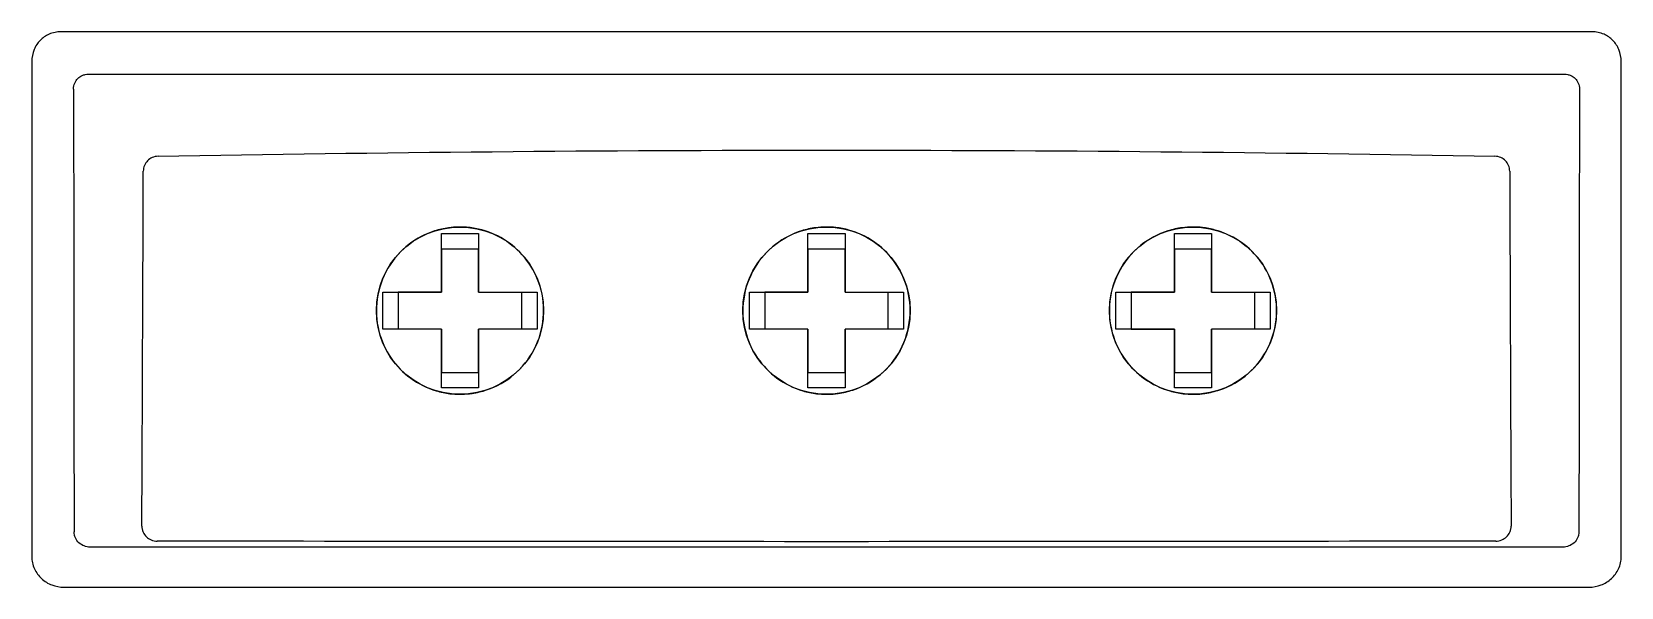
# Model space of a CAD drawing. Header units: millimetres. Extents: x 0 to 51.5, y 0 to 18.
import ezdxf

# ---------------------------------------------------------------- set-up
doc = ezdxf.new("R2010")
doc.units = ezdxf.units.MM
doc.layers.get('0').update_dxf_attribs({"linetype": 'CONTINUOUS'})

msp = doc.modelspace()

# ---------------------------------------------------------------- linework, layer by layer
for p, q in [((50.553, 18), (0.947, 18, 0)), ((50.553, 18), (0.947, 18)), ((0, 17.038, 0), (0, 0.991)), ((0, 17.038), (0, 0.991)), ((51.5, 0.991), (51.5, 17.038)), ((51.5, 0.991), (51.5, 17.038)), ((1.828, 16.625, 0), (49.672, 16.625, 0)), ((1.828, 16.625), (49.672, 16.625)), ((13.275, 9.563), (13.275, 11.463)), ((13.275, 11.463), (14.475, 11.463)), ((14.475, 11.463), (14.475, 9.563)), ((25.15, 9.563), (25.15, 11.463)), ((25.15, 11.463), (26.35, 11.463)), ((26.35, 11.463), (26.35, 9.563)), ((37.025, 9.563), (37.025, 11.463)), ((37.025, 11.463), (38.225, 11.463)), ((38.225, 11.463), (38.225, 9.563)), ((13.275, 10.963), (13.275, 9.563)), ((14.475, 9.563), (14.475, 10.963)), ((25.15, 10.963), (25.15, 9.563)), ((26.35, 9.563), (26.35, 10.963)), ((37.025, 10.963), (37.025, 9.563)), ((38.225, 9.563), (38.225, 10.963)), ((11.375, 8.363), (11.375, 9.563)), ((11.375, 9.563), (13.275, 9.563)), ((13.275, 9.563), (11.875, 9.563)), ((11.875, 9.563), (11.875, 8.363)), ((14.475, 9.563), (16.375, 9.563)), ((15.875, 8.363), (15.875, 9.563)), ((16.375, 9.563), (16.375, 8.363)), ((23.25, 8.363), (23.25, 9.563)), ((23.25, 9.563), (25.15, 9.563)), ((25.15, 9.563), (23.75, 9.563)), ((23.75, 9.563), (23.75, 8.363)), ((26.35, 9.563), (28.25, 9.563)), ((27.75, 8.363), (27.75, 9.563)), ((28.25, 9.563), (28.25, 8.363)), ((35.125, 8.363), (35.125, 9.563)), ((35.125, 9.563), (37.025, 9.563)), ((37.025, 9.563), (35.625, 9.563)), ((35.625, 9.563), (35.625, 8.363)), ((38.225, 9.563), (40.125, 9.563)), ((39.625, 8.363), (39.625, 9.563)), ((40.125, 9.563), (40.125, 8.363)), ((13.275, 8.363), (11.375, 8.363)), ((13.275, 6.463), (13.275, 8.363)), ((13.275, 8.363), (13.275, 6.963)), ((16.375, 8.363), (14.475, 8.363)), ((14.475, 8.363), (14.475, 6.463)), ((14.475, 6.963), (14.475, 8.363)), ((25.15, 8.363), (23.25, 8.363)), ((25.15, 8.363), (25.15, 6.963)), ((25.15, 6.463), (25.15, 8.363)), ((26.35, 6.963), (26.35, 8.363)), ((28.25, 8.363), (26.35, 8.363)), ((26.35, 8.363), (26.35, 6.463)), ((37.025, 8.363), (35.125, 8.363)), ((35.625, 8.363), (37.025, 8.363)), ((37.025, 6.463), (37.025, 8.363)), ((37.025, 8.363), (37.025, 6.963)), ((40.125, 8.363), (38.225, 8.363)), ((38.225, 8.363), (38.225, 6.463)), ((38.225, 6.963), (38.225, 8.363)), ((14.475, 6.463), (13.275, 6.463)), ((26.35, 6.463), (25.15, 6.463)), ((38.225, 6.463), (37.025, 6.463)), ((49.607, 1.301), (1.893, 1.301)), ((49.607, 1.301), (1.893, 1.301)), ((1.045, 0), (50.455, 0)), ((1.045, 0), (50.455, 0))]:
    msp.add_line(p, q)
for centre in [(13.875, 8.963), (25.75, 8.963), (37.625, 8.963)]:
    msp.add_circle(centre, 2.71)
for centre, major_axis, ratio, start_param, end_param in [((25.744, 10.964), (386.699, 0), 0.000003, 4.680137, 4.683242), ((25.75, 10.964), (386.97, 0), 0.000003, 4.710838, 4.713939), ((25.756, 10.964), (386.699, 0), 0.000003, 4.741536, 4.74464), ((25.742, 6.963), (-381.652, 0), 0.000002, 1.538126, 1.541271), ((25.75, 6.963), (-382.056, 0), 0.000001, 1.569226, 1.572367), ((25.758, 6.963), (-381.652, 0), 0.000002, 1.600321, 1.603467)]:
    msp.add_ellipse(centre, major_axis=major_axis, ratio=ratio, start_param=start_param, end_param=end_param)
for points, knots in [([(0.947, 18), (0.882, 18), (0.816, 17.994), (0.686, 17.968), (0.621, 17.947), (0.45, 17.873), (0.353, 17.806, 0), (0.187, 17.636, 0), (0.122, 17.536), (0.025, 17.304), (0, 17.172, 0), (0, 17.038, 0)], [0, 0, 0, 0, 0.0195796, 0.0195796, 0.0399711, 0.0399711, 0.0754145, 0.0754145, 0.1110322, 0.1110322, 0.1509794, 0.1509794, 0.1509794, 0.1509794]), ([(0.947, 18), (0.882, 18), (0.816, 17.994), (0.686, 17.968), (0.621, 17.947), (0.45, 17.873), (0.353, 17.806), (0.187, 17.636), (0.122, 17.536), (0.025, 17.304), (0, 17.172), (0, 17.038)], [0, 0, 0, 0, 0.0195796, 0.0195796, 0.0399711, 0.0399711, 0.0754145, 0.0754145, 0.1110322, 0.1110322, 0.1509794, 0.1509794, 0.1509794, 0.1509794]), ([(51.5, 17.038, 0), (51.5, 17.171, 0), (51.475, 17.303), (51.379, 17.535), (51.314, 17.635, 0), (51.148, 17.805, 0), (51.051, 17.872), (50.88, 17.947), (50.815, 17.967), (50.684, 17.994), (50.619, 18), (50.553, 18)], [0, 0, 0, 0, 0.03989, 0.03989, 0.0755577, 0.0755577, 0.1110557, 0.1110557, 0.1315324, 0.1315324, 0.1511925, 0.1511925, 0.1511925, 0.1511925]), ([(51.5, 17.038), (51.5, 17.171), (51.475, 17.303), (51.379, 17.535), (51.314, 17.635), (51.148, 17.805), (51.051, 17.872), (50.88, 17.947), (50.815, 17.967), (50.684, 17.994), (50.619, 18), (50.553, 18)], [0, 0, 0, 0, 0.03989, 0.03989, 0.0755577, 0.0755577, 0.1110557, 0.1110557, 0.1315324, 0.1315324, 0.1511925, 0.1511925, 0.1511925, 0.1511925]), ([(1.354, 16.144, 0), (1.354, 16.211, 0), (1.367, 16.277), (1.415, 16.393), (1.447, 16.443), (1.53, 16.527), (1.579, 16.561), (1.664, 16.599), (1.697, 16.609), (1.762, 16.622), (1.795, 16.625, 0), (1.828, 16.625, 0)], [-0.07551404, -0.07551404, -0.07551404, -0.07551404, -0.05557338, -0.05557338, -0.03777582, -0.03777582, -0.02006041, -0.02006041, -0.00982722, -0.00982722, 0, 0, 0, 0]), ([(1.354, 16.144), (1.354, 16.211), (1.367, 16.277), (1.415, 16.393), (1.447, 16.443), (1.53, 16.527), (1.579, 16.561), (1.664, 16.599), (1.697, 16.609), (1.762, 16.622), (1.795, 16.625), (1.828, 16.625)], [-0.07551404, -0.07551404, -0.07551404, -0.07551404, -0.05557338, -0.05557338, -0.03777582, -0.03777582, -0.02006041, -0.02006041, -0.00982722, -0.00982722, 0, 0, 0, 0]), ([(49.672, 16.625, 0), (49.705, 16.625, 0), (49.737, 16.622), (49.803, 16.609), (49.835, 16.599), (49.921, 16.561), (49.969, 16.528), (50.052, 16.443), (50.085, 16.393), (50.133, 16.277), (50.146, 16.211, 0), (50.146, 16.144, 0)], [-0.07562172, -0.07562172, -0.07562172, -0.07562172, -0.06580697, -0.06580697, -0.05558749, -0.05558749, -0.03784903, -0.03784903, -0.02002599, -0.02002599, 0, 0, 0, 0]), ([(49.672, 16.625), (49.705, 16.625), (49.737, 16.622), (49.803, 16.609), (49.835, 16.599), (49.921, 16.561), (49.969, 16.528), (50.052, 16.443), (50.085, 16.393), (50.133, 16.277), (50.146, 16.211), (50.146, 16.144)], [-0.07562172, -0.07562172, -0.07562172, -0.07562172, -0.06580697, -0.06580697, -0.05558749, -0.05558749, -0.03784903, -0.03784903, -0.02002599, -0.02002599, 0, 0, 0, 0]), ([(1.354, 16.144), (1.356, 14.614, 0), (1.357, 13.084, 0), (1.359, 11.554, 0), (1.361, 9.845, 0), (1.363, 8.136, 0), (1.365, 6.427, 0), (1.366, 4.883, 0), (1.368, 3.339, 0), (1.37, 1.795, 0)], [0.00048099, 0.00048099, 0.00048099, 0.00048099, 0.00507069, 0.00507069, 0.00507069, 0.01019761, 0.01019761, 0.01019761, 0.01482965, 0.01482965, 0.01482965, 0.01482965]), ([(1.354, 16.144), (1.356, 14.614), (1.357, 13.084), (1.359, 11.554), (1.361, 9.845), (1.363, 8.136), (1.365, 6.427), (1.366, 4.883), (1.368, 3.339), (1.37, 1.795)], [0.00048099, 0.00048099, 0.00048099, 0.00048099, 0.00507069, 0.00507069, 0.00507069, 0.01019761, 0.01019761, 0.01019761, 0.01482965, 0.01482965, 0.01482965, 0.01482965]), ([(50.146, 16.144), (50.144, 14.615, 0), (50.143, 13.086, 0), (50.141, 11.557, 0), (50.139, 9.847, 0), (50.137, 8.138, 0), (50.135, 6.429, 0), (50.134, 4.884, 0), (50.132, 3.34, 0), (50.13, 1.795, 0)], [0.00048099, 0.00048099, 0.00048099, 0.00048099, 0.00506857, 0.00506857, 0.00506857, 0.01019655, 0.01019655, 0.01019655, 0.01482965, 0.01482965, 0.01482965, 0.01482965]), ([(50.146, 16.144), (50.144, 14.615), (50.143, 13.086), (50.141, 11.557), (50.139, 9.847), (50.137, 8.138), (50.135, 6.429), (50.134, 4.884), (50.132, 3.34), (50.13, 1.795)], [0.00048099, 0.00048099, 0.00048099, 0.00048099, 0.00506857, 0.00506857, 0.00506857, 0.01019655, 0.01019655, 0.01019655, 0.01482965, 0.01482965, 0.01482965, 0.01482965]), ([(4.093, 13.965), (4.027, 13.964), (3.963, 13.95), (3.847, 13.899), (3.796, 13.864), (3.71, 13.777), (3.675, 13.725), (3.627, 13.609), (3.614, 13.544), (3.614, 13.479)], [0, 0, 0, 0, 0.01964091, 0.01964091, 0.03805623, 0.03805623, 0.05648985, 0.05648985, 0.07615256, 0.07615256, 0.07615256, 0.07615256]), ([(4.093, 13.965), (11.303, 14.098), (18.528, 14.165), (32.972, 14.165), (40.197, 14.098), (47.407, 13.965)], [-4.333184, -4.333184, -4.333184, -4.333184, -2.166593, -2.166593, -0.000001, -0.000001, -0.000001, -0.000001]), ([(47.886, 13.479), (47.886, 13.544), (47.873, 13.608), (47.825, 13.725), (47.791, 13.777), (47.705, 13.864), (47.654, 13.899), (47.538, 13.95), (47.473, 13.964), (47.407, 13.965)], [0, 0, 0, 0, 0.01961839, 0.01961839, 0.03805269, 0.03805269, 0.05647124, 0.05647124, 0.07616, 0.07616, 0.07616, 0.07616]), ([(3.567, 1.979), (3.574, 3.5), (3.581, 5.022), (3.587, 6.543), (3.592, 7.778), (3.597, 9.014), (3.602, 10.249), (3.606, 11.326), (3.61, 12.402), (3.614, 13.479)], [0.00048619, 0.00048619, 0.00048619, 0.00048619, 0.00507069, 0.00507069, 0.00507069, 0.00879433, 0.00879433, 0.00879433, 0.01203857, 0.01203857, 0.01203857, 0.01203857]), ([(47.886, 13.479), (47.892, 11.956), (47.897, 10.433), (47.903, 8.911), (47.908, 7.675), (47.913, 6.439), (47.918, 5.203), (47.923, 4.128), (47.928, 3.054), (47.933, 1.979)], [0.0004794, 0.0004794, 0.0004794, 0.0004794, 0.00506857, 0.00506857, 0.00506857, 0.00879327, 0.00879327, 0.00879327, 0.01203179, 0.01203179, 0.01203179, 0.01203179]), ([(13.875, 11.673), (13.968, 11.673), (14.061, 11.668), (14.298, 11.644), (14.441, 11.617), (14.866, 11.502), (15.136, 11.38), (15.631, 11.049), (15.851, 10.842), (16.228, 10.345), (16.376, 10.056), (16.569, 9.417), (16.605, 9.07), (16.543, 8.369), (16.442, 8.021), (16.112, 7.394), (15.891, 7.118), (15.362, 6.672), (15.062, 6.502), (14.583, 6.342), (14.425, 6.304), (14.154, 6.265), (14.043, 6.256), (13.913, 6.253), (13.894, 6.253), (13.875, 6.253), (13.766, 6.253), (13.657, 6.259), (13.398, 6.291), (13.249, 6.322), (12.807, 6.453), (12.527, 6.591), (12.033, 6.952), (11.82, 7.171), (11.462, 7.687), (11.326, 7.986), (11.162, 8.639), (11.143, 8.99), (11.24, 9.689), (11.358, 10.03), (11.717, 10.638), (11.949, 10.901), (12.473, 11.303), (12.753, 11.45), (13.2, 11.592), (13.351, 11.626), (13.613, 11.662), (13.722, 11.671), (13.846, 11.673), (13.861, 11.673), (13.875, 11.673)], [0.855529, 0.855529, 0.855529, 0.855529, 0.88347, 0.88347, 0.927023, 0.927023, 1.015658, 1.015658, 1.106114, 1.106114, 1.203393, 1.203393, 1.307336, 1.307336, 1.415427, 1.415427, 1.520556, 1.520556, 1.623275, 1.623275, 1.671949, 1.671949, 1.705313, 1.705313, 1.711082, 1.711082, 1.711082, 1.743733, 1.743733, 1.789388, 1.789388, 1.882464, 1.882464, 1.973755, 1.973755, 2.071928, 2.071928, 2.176792, 2.176792, 2.28452, 2.28452, 2.388821, 2.388821, 2.482959, 2.482959, 2.529404, 2.529404, 2.562296, 2.562296, 2.566611, 2.566611, 2.566611, 2.566611]), ([(25.75, 11.673), (25.85, 11.673), (25.951, 11.667), (26.195, 11.64), (26.337, 11.612), (26.76, 11.495), (27.029, 11.37), (27.52, 11.037), (27.738, 10.829), (28.111, 10.332), (28.257, 10.042), (28.446, 9.403), (28.48, 9.057), (28.416, 8.357), (28.312, 8.009), (27.978, 7.381), (27.755, 7.107), (27.225, 6.664), (26.924, 6.497), (26.447, 6.339), (26.289, 6.302), (26.018, 6.264), (25.907, 6.255), (25.78, 6.253), (25.765, 6.253), (25.75, 6.253), (25.641, 6.253), (25.533, 6.259), (25.276, 6.29), (25.129, 6.321), (24.683, 6.452), (24.399, 6.593), (23.902, 6.958), (23.69, 7.176), (23.334, 7.693), (23.199, 7.991), (23.037, 8.643), (23.018, 8.993), (23.116, 9.693), (23.235, 10.035), (23.596, 10.643), (23.829, 10.906), (24.358, 11.309), (24.641, 11.456), (25.092, 11.596), (25.244, 11.63), (25.508, 11.664), (25.618, 11.672), (25.735, 11.673), (25.743, 11.673), (25.75, 11.673)], [0.855356, 0.855356, 0.855356, 0.855356, 0.885488, 0.885488, 0.929019, 0.929019, 1.017237, 1.017237, 1.1073, 1.1073, 1.20418, 1.20418, 1.307917, 1.307917, 1.416294, 1.416294, 1.521822, 1.521822, 1.624118, 1.624118, 1.672763, 1.672763, 1.706191, 1.706191, 1.710712, 1.710712, 1.710712, 1.743287, 1.743287, 1.788262, 1.788262, 1.882798, 1.882798, 1.973719, 1.973719, 2.071538, 2.071538, 2.176241, 2.176241, 2.284336, 2.284336, 2.389127, 2.389127, 2.484061, 2.484061, 2.530828, 2.530828, 2.56387, 2.56387, 2.566068, 2.566068, 2.566068, 2.566068]), ([(37.625, 11.673), (37.727, 11.673), (37.828, 11.667), (38.069, 11.64), (38.208, 11.613), (38.612, 11.502), (38.868, 11.387), (39.351, 11.073), (39.571, 10.872), (39.952, 10.388), (40.103, 10.104), (40.308, 9.477), (40.351, 9.135), (40.307, 8.435), (40.213, 8.083), (39.897, 7.444), (39.68, 7.162), (39.147, 6.692), (38.834, 6.511), (38.337, 6.343), (38.175, 6.304), (37.899, 6.264), (37.787, 6.255), (37.659, 6.253), (37.642, 6.253), (37.625, 6.253), (37.518, 6.253), (37.41, 6.259), (37.157, 6.289), (37.013, 6.319), (36.58, 6.444), (36.305, 6.577), (35.813, 6.926), (35.598, 7.139), (35.235, 7.645), (35.096, 7.938), (34.92, 8.582), (34.893, 8.929), (34.974, 9.629), (35.086, 9.975), (35.433, 10.595), (35.663, 10.864), (36.197, 11.29), (36.493, 11.448), (36.963, 11.596), (37.12, 11.63), (37.388, 11.665), (37.499, 11.672), (37.615, 11.673), (37.62, 11.673), (37.625, 11.673)], [0.855548, 0.855548, 0.855548, 0.855548, 0.886024, 0.886024, 0.928328, 0.928328, 1.011931, 1.011931, 1.101055, 1.101055, 1.196934, 1.196934, 1.299749, 1.299749, 1.408387, 1.408387, 1.514748, 1.514748, 1.622498, 1.622498, 1.672437, 1.672437, 1.70611, 1.70611, 1.711096, 1.711096, 1.711096, 1.7434, 1.7434, 1.787471, 1.787471, 1.878566, 1.878566, 1.968714, 1.968714, 2.065711, 2.065711, 2.169687, 2.169687, 2.278148, 2.278148, 2.383808, 2.383808, 2.483798, 2.483798, 2.531842, 2.531842, 2.565112, 2.565112, 2.566644, 2.566644, 2.566644, 2.566644]), ([(1.893, 1.301), (1.825, 1.301), (1.758, 1.313), (1.634, 1.361), (1.577, 1.396, 0), (1.481, 1.485, 0), (1.442, 1.537), (1.4, 1.628), (1.388, 1.662), (1.374, 1.729), (1.371, 1.762), (1.37, 1.795)], [-0.08003743, -0.08003743, -0.08003743, -0.08003743, -0.05982303, -0.05982303, -0.04006714, -0.04006714, -0.0205988, -0.0205988, -0.00997016, -0.00997016, 0, 0, 0, 0]), ([(1.893, 1.301), (1.825, 1.301), (1.758, 1.313), (1.634, 1.361), (1.577, 1.396), (1.481, 1.485), (1.442, 1.537), (1.4, 1.628), (1.388, 1.662), (1.374, 1.729), (1.371, 1.762), (1.37, 1.795)], [-0.08003743, -0.08003743, -0.08003743, -0.08003743, -0.05982303, -0.05982303, -0.04006714, -0.04006714, -0.0205988, -0.0205988, -0.00997016, -0.00997016, 0, 0, 0, 0]), ([(3.567, 1.979), (3.567, 1.947), (3.57, 1.914), (3.583, 1.849), (3.594, 1.816), (3.633, 1.728), (3.668, 1.677), (3.758, 1.59), (3.811, 1.556), (3.931, 1.507), (3.997, 1.494), (4.064, 1.494)], [0, 0, 0, 0, 0.00978455, 0.00978455, 0.0201281, 0.0201281, 0.0388852, 0.0388852, 0.05779229, 0.05779229, 0.0778103, 0.0778103, 0.0778103, 0.0778103]), ([(47.436, 1.494), (47.503, 1.494), (47.568, 1.507), (47.688, 1.556), (47.741, 1.59), (47.831, 1.676), (47.867, 1.728), (47.906, 1.816), (47.916, 1.849), (47.93, 1.914), (47.933, 1.947), (47.933, 1.979)], [0, 0, 0, 0, 0.01999969, 0.01999969, 0.03893109, 0.03893109, 0.057715, 0.057715, 0.06809348, 0.06809348, 0.07791031, 0.07791031, 0.07791031, 0.07791031]), ([(50.13, 1.795), (50.129, 1.762), (50.126, 1.729), (50.112, 1.662), (50.1, 1.629), (50.058, 1.538), (50.02, 1.485, 0), (49.923, 1.396, 0), (49.867, 1.361), (49.742, 1.313), (49.675, 1.301), (49.607, 1.301)], [-0.08019384, -0.08019384, -0.08019384, -0.08019384, -0.07022106, -0.07022106, -0.05959047, -0.05959047, -0.04008769, -0.04008769, -0.02029406, -0.02029406, -0.00000001, -0.00000001, -0.00000001, -0.00000001]), ([(50.13, 1.795), (50.129, 1.762), (50.126, 1.729), (50.112, 1.662), (50.1, 1.629), (50.058, 1.538), (50.02, 1.485), (49.923, 1.396), (49.867, 1.361), (49.742, 1.313), (49.675, 1.301), (49.607, 1.301)], [-0.08019384, -0.08019384, -0.08019384, -0.08019384, -0.07022106, -0.07022106, -0.05959047, -0.05959047, -0.04008769, -0.04008769, -0.02029406, -0.02029406, -0.00000001, -0.00000001, -0.00000001, -0.00000001]), ([(47.436, 1.494), (40.216, 1.482), (32.982, 1.476), (18.518, 1.476), (11.284, 1.482), (4.064, 1.494)], [0.000001, 0.000001, 0.000001, 0.000001, 2.169553, 2.169553, 4.339106, 4.339106, 4.339106, 4.339106]), ([(0, 0.991), (0, 0.925), (0.007, 0.858), (0.036, 0.724), (0.058, 0.657), (0.142, 0.474), (0.22, 0.369, 0), (0.412, 0.191, 0), (0.525, 0.121), (0.775, 0.025), (0.91, 0), (1.045, 0)], [0, 0, 0, 0, 0.0199415, 0.0199415, 0.0412021, 0.0412021, 0.0801504, 0.0801504, 0.1196666, 0.1196666, 0.1602597, 0.1602597, 0.1602597, 0.1602597]), ([(0, 0.991), (0, 0.925), (0.007, 0.858), (0.036, 0.724), (0.058, 0.657), (0.142, 0.474), (0.22, 0.369), (0.412, 0.191), (0.525, 0.121), (0.775, 0.025), (0.91, 0), (1.045, 0)], [0, 0, 0, 0, 0.0199415, 0.0199415, 0.0412021, 0.0412021, 0.0801504, 0.0801504, 0.1196666, 0.1196666, 0.1602597, 0.1602597, 0.1602597, 0.1602597]), ([(50.455, 0), (50.59, 0), (50.725, 0.025), (50.974, 0.121), (51.087, 0.191, 0), (51.28, 0.368, 0), (51.357, 0.474), (51.442, 0.656), (51.464, 0.724), (51.493, 0.858), (51.5, 0.924), (51.5, 0.991)], [0, 0, 0, 0, 0.0405932, 0.0405932, 0.0801895, 0.0801895, 0.1192222, 0.1192222, 0.1405624, 0.1405624, 0.1605771, 0.1605771, 0.1605771, 0.1605771]), ([(50.455, 0), (50.59, 0), (50.725, 0.025), (50.974, 0.121), (51.087, 0.191), (51.28, 0.368), (51.357, 0.474), (51.442, 0.656), (51.464, 0.724), (51.493, 0.858), (51.5, 0.924), (51.5, 0.991)], [0, 0, 0, 0, 0.0405932, 0.0405932, 0.0801895, 0.0801895, 0.1192222, 0.1192222, 0.1405624, 0.1405624, 0.1605771, 0.1605771, 0.1605771, 0.1605771])]:
    msp.add_open_spline(points, degree=3, knots=knots)

doc.saveas('drawing.dxf')
